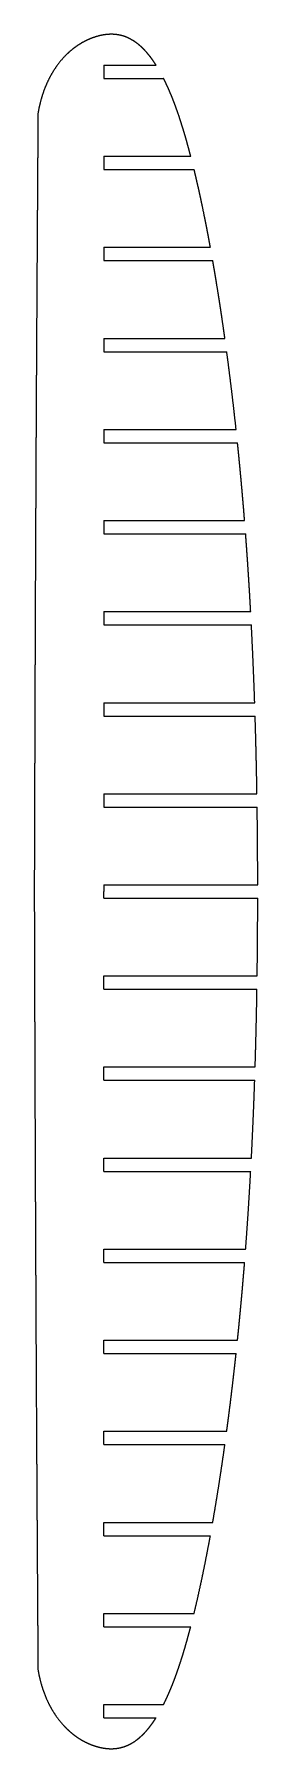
# Model space of a CAD drawing. Header units: metres. Extents: x 9 to 73, y -245 to 245.
import ezdxf

# ---------------------------------------------------------------- set-up
doc = ezdxf.new("R2010")
doc.units = ezdxf.units.M

msp = doc.modelspace()

# ---------------------------------------------------------------- linework, layer by layer
for p, q in [((28.81, 235.9, 1419), (43.76, 235.9, 1419)), ((28.81, 232.1, 1419), (45.91, 232.1, 1419)), ((28.81, 209.9, 1419), (53.67, 209.9, 1419)), ((28.81, 206.1, 1419), (54.63, 206.1, 1419)), ((28.81, 183.9, 1419), (59.28, 183.9, 1419)), ((28.81, 180.1, 1419), (59.95, 180.1, 1419)), ((28.81, 157.9, 1419), (63.42, 157.9, 1419)), ((28.81, 154.1, 1419), (63.95, 154.1, 1419)), ((28.81, 131.9, 1419), (66.63, 131.9, 1419)), ((28.81, 128.1, 1419), (67.03, 128.1, 1419)), ((28.81, 105.9, 1419), (69.05, 105.9, 1419)), ((28.81, 102.1, 1419), (69.35, 102.1, 1419)), ((28.81, 79.9, 1419), (70.79, 79.9, 1419)), ((28.81, 76.1, 1419), (70.99, 76.1, 1419)), ((28.81, 53.9, 1419), (71.94, 53.9, 1419)), ((28.81, 50.1, 1419), (72.06, 50.1, 1419)), ((28.81, 27.9, 1419), (72.59, 27.9, 1419)), ((28.81, 24.1, 1419), (72.64, 24.1, 1419)), ((28.81, 1.9, 1419), (72.8, 1.9, 1419)), ((28.81, -1.9, 1419), (72.8, -1.9, 1419)), ((28.81, -24.1, 1419), (72.64, -24.1, 1419)), ((28.81, -27.9, 1419), (72.59, -27.9, 1419)), ((28.81, -50.1, 1419), (72.07, -50.1, 1419)), ((28.81, -53.9, 1419), (71.94, -53.9, 1419)), ((28.81, -76.1, 1419), (71, -76.1, 1419)), ((28.81, -79.9, 1419), (70.79, -79.9, 1419)), ((28.81, -102.1, 1419), (69.35, -102.1, 1419)), ((28.81, -105.9, 1419), (69.06, -105.9, 1419)), ((28.81, -128.1, 1419), (67.03, -128.1, 1419)), ((28.81, -131.9, 1419), (66.63, -131.9, 1419)), ((28.81, -154.1, 1419), (63.94, -154.1, 1419)), ((28.81, -157.9, 1419), (63.42, -157.9, 1419)), ((28.81, -180.1, 1419), (59.94, -180.1, 1419)), ((28.81, -183.9, 1419), (59.27, -183.9, 1419)), ((28.81, -206.1, 1419), (54.61, -206.1, 1419)), ((28.81, -209.9, 1419), (53.65, -209.9, 1419)), ((28.81, -232.1, 1419), (45.9, -232.1, 1419)), ((28.81, -235.9, 1419), (43.75, -235.9, 1419))]:
    msp.add_line(p, q)
for points, knots in [([(43.76, 235.9, 1419), (43.44, 236.41, 1419), (43.1, 236.92, 1419), (42.75, 237.43, 1419), (42.4, 237.92, 1419), (42.03, 238.41, 1419), (41.64, 238.88, 1419), (41.25, 239.35, 1419), (40.38, 240.31, 1419), (39.9, 240.8, 1419), (39.4, 241.27, 1419), (38.89, 241.73, 1419), (38.35, 242.16, 1419), (37.79, 242.56, 1419), (37.21, 242.92, 1419), (36.26, 243.45, 1419), (35.9, 243.63, 1419), (35.54, 243.79, 1419), (35.17, 243.95, 1419), (34.79, 244.09, 1419), (34.41, 244.21, 1419), (34.03, 244.32, 1419), (33.16, 244.52, 1419), (32.68, 244.61, 1419), (32.19, 244.68, 1419), (31.7, 244.72, 1419), (31.21, 244.73, 1419), (30.72, 244.73, 1419), (30.23, 244.7, 1419), (29.53, 244.64, 1419), (29.33, 244.61, 1419), (29.12, 244.59, 1419), (28.91, 244.56, 1419), (28.7, 244.52, 1419), (28.49, 244.49, 1419), (28.29, 244.45, 1419), (27.89, 244.36, 1419), (27.71, 244.32, 1419), (27.52, 244.28, 1419), (27.34, 244.23, 1419), (27.16, 244.18, 1419), (26.97, 244.13, 1419), (26.79, 244.08, 1419), (25.15, 243.59, 1419), (23.74, 243.01, 1419), (22.39, 242.32, 1419), (21.1, 241.5, 1419), (19.88, 240.59, 1419), (18.74, 239.58, 1419), (17.67, 238.5, 1419), (15.33, 235.74, 1419), (14.12, 234.01, 1419), (13.08, 232.17, 1419), (12.19, 230.26, 1419), (11.44, 228.28, 1419), (10.84, 226.26, 1419), (10.36, 224.21, 1419), (10.01, 222.13, 1419)], [0, 0, 0, 0, 0, 0, 0, 0, 0, 0.100177, 0.100177, 0.100177, 0.100177, 0.100177, 0.100177, 0.100177, 0.212949, 0.212949, 0.212949, 0.212949, 0.212949, 0.212949, 0.212949, 0.278521, 0.278521, 0.278521, 0.278521, 0.278521, 0.278521, 0.278521, 0.359082, 0.359082, 0.359082, 0.359082, 0.359082, 0.359082, 0.359082, 0.393485, 0.393485, 0.393485, 0.393485, 0.393485, 0.393485, 0.393485, 0.424066, 0.424066, 0.424066, 0.424066, 0.424066, 0.424066, 0.424066, 0.665226, 0.665226, 0.665226, 0.665226, 0.665226, 0.665226, 0.665226, 1, 1, 1, 1, 1, 1, 1, 1, 1]), ([(53.67, 209.9, 1419), (53.58, 210.22, 1419), (53.5, 210.55, 1419), (53.41, 210.87, 1419), (53.33, 211.19, 1419), (53.24, 211.51, 1419), (53.16, 211.84, 1419), (53.07, 212.16, 1419), (52.65, 213.67, 1419), (52.32, 214.86, 1419), (51.98, 216.05, 1419), (51.63, 217.24, 1419), (51.26, 218.42, 1419), (50.89, 219.6, 1419), (50.5, 220.77, 1419), (49.77, 222.91, 1419), (49.43, 223.87, 1419), (49.08, 224.82, 1419), (48.72, 225.77, 1419), (48.35, 226.72, 1419), (47.96, 227.66, 1419), (47.56, 228.6, 1419), (46.99, 229.85, 1419), (46.84, 230.18, 1419), (46.69, 230.5, 1419), (46.54, 230.82, 1419), (46.39, 231.14, 1419), (46.23, 231.46, 1419), (46.07, 231.78, 1419), (45.91, 232.1, 1419)], [0, 0, 0, 0, 0, 0, 0, 0, 0, 0.113409, 0.113409, 0.113409, 0.113409, 0.113409, 0.113409, 0.113409, 0.53323, 0.53323, 0.53323, 0.53323, 0.53323, 0.53323, 0.53323, 0.879012, 0.879012, 0.879012, 0.879012, 0.879012, 0.879012, 0.879012, 1, 1, 1, 1, 1, 1, 1, 1, 1]), ([(10.01, 222.13, 1419), (10.01, 222.13, 1419), (10.01, 222.13, 1419), (10.01, 222.13, 1419), (10.01, 222.13, 1419), (10.01, 222.13, 1419), (10.01, 222.13, 1419), (10.01, 222.13, 1419), (10.01, 222.13, 1419), (10.01, 222.13, 1419), (10.01, 222.12, 1419), (10.01, 222.12, 1419), (10.01, 222.11, 1419), (10.01, 222.11, 1419), (10.01, 222.1, 1419), (10.01, 222.08, 1419), (10.01, 222.06, 1419), (10.01, 222.05, 1419), (10.01, 222.03, 1419), (10.01, 222.01, 1419), (10.01, 221.98, 1419), (10.01, 221.96, 1419), (10.01, 221.9, 1419), (10.01, 221.88, 1419), (10.01, 221.85, 1419), (10.01, 221.81, 1419), (10.01, 221.78, 1419), (10.01, 221.74, 1419), (10.01, 221.7, 1419), (10.01, 221.61, 1419), (10.01, 221.57, 1419), (10.01, 221.52, 1419), (10.01, 221.46, 1419), (10.01, 221.41, 1419), (10.01, 221.35, 1419), (10, 221.28, 1419), (10, 221.09, 1419), (10, 220.96, 1419), (10, 220.83, 1419), (10, 220.71, 1419), (10, 220.58, 1419), (10, 220.45, 1419), (10, 220.32, 1419), (10, 219.98, 1419), (10, 219.76, 1419), (9.99, 219.54, 1419), (9.99, 219.33, 1419), (9.99, 219.11, 1419), (9.99, 218.89, 1419), (9.99, 218.68, 1419), (9.98, 218.03, 1419), (9.98, 217.6, 1419), (9.98, 217.17, 1419), (9.98, 216.74, 1419), (9.97, 216.3, 1419), (9.97, 215.87, 1419), (9.97, 215.44, 1419), (9.96, 214.15, 1419), (9.95, 213.29, 1419), (9.95, 212.43, 1419), (9.94, 211.57, 1419), (9.94, 210.7, 1419), (9.93, 209.84, 1419), (9.93, 208.98, 1419), (9.92, 207.57, 1419), (9.91, 207, 1419), (9.91, 206.41, 1419), (9.91, 205.81, 1419), (9.9, 205.18, 1419), (9.9, 204.54, 1419), (9.89, 203.89, 1419), (9.89, 202.53, 1419), (9.88, 201.84, 1419), (9.88, 201.13, 1419), (9.87, 200.4, 1419), (9.87, 199.65, 1419), (9.86, 198.89, 1419), (9.86, 198.1, 1419), (9.84, 194.99, 1419), (9.82, 192.67, 1419), (9.81, 190.35, 1419), (9.79, 188.03, 1419), (9.78, 185.71, 1419), (9.76, 183.39, 1419), (9.75, 181.07, 1419), (9.71, 174.77, 1419), (9.69, 170.79, 1419), (9.66, 166.81, 1419), (9.64, 162.82, 1419), (9.62, 158.84, 1419), (9.59, 154.86, 1419), (9.57, 150.88, 1419), (9.53, 143.98, 1419), (9.52, 141.06, 1419), (9.5, 138.14, 1419), (9.49, 135.22, 1419), (9.47, 132.3, 1419), (9.45, 129.38, 1419), (9.44, 126.46, 1419), (9.42, 122.32, 1419), (9.41, 121.11, 1419), (9.41, 119.89, 1419), (9.4, 118.67, 1419), (9.39, 117.45, 1419), (9.39, 116.23, 1419), (9.38, 115.01, 1419), (9.37, 111.68, 1419), (9.36, 109.58, 1419), (9.35, 107.47, 1419), (9.34, 105.37, 1419), (9.33, 103.26, 1419), (9.32, 101.16, 1419), (9.31, 99.05, 1419), (9.27, 90.89, 1419), (9.25, 84.83, 1419), (9.22, 78.77, 1419), (9.2, 72.71, 1419), (9.18, 66.65, 1419), (9.15, 60.59, 1419), (9.13, 54.53, 1419), (9.1, 45.87, 1419), (9.09, 43.27, 1419), (9.09, 40.66, 1419), (9.08, 38.06, 1419), (9.07, 35.46, 1419), (9.06, 32.85, 1419), (9.05, 30.25, 1419), (9.04, 26.8, 1419), (9.04, 25.97, 1419), (9.04, 25.16, 1419), (9.03, 24.36, 1419), (9.03, 23.58, 1419), (9.03, 22.82, 1419), (9.03, 22.07, 1419), (9.02, 20.61, 1419), (9.02, 19.9, 1419), (9.02, 19.2, 1419), (9.02, 18.53, 1419), (9.01, 17.87, 1419), (9.01, 17.23, 1419), (9.01, 16.61, 1419), (9, 15.02, 1419), (9, 14.04, 1419), (9, 13.06, 1419), (9, 12.07, 1419), (8.99, 11.09, 1419), (8.99, 10.11, 1419), (8.99, 9.13, 1419), (8.98, 7.65, 1419), (8.98, 7.15, 1419), (8.98, 6.66, 1419), (8.98, 6.16, 1419), (8.98, 5.66, 1419), (8.97, 5.17, 1419), (8.97, 4.67, 1419), (8.97, 3.94, 1419), (8.97, 3.7, 1419), (8.97, 3.46, 1419), (8.97, 3.22, 1419), (8.97, 2.98, 1419), (8.97, 2.74, 1419), (8.97, 2.51, 1419), (8.97, 2.12, 1419), (8.96, 1.96, 1419), (8.96, 1.81, 1419), (8.96, 1.66, 1419), (8.96, 1.51, 1419), (8.96, 1.36, 1419), (8.96, 1.21, 1419), (8.96, 0.97, 1419), (8.96, 0.89, 1419), (8.96, 0.81, 1419), (8.96, 0.73, 1419), (8.96, 0.65, 1419), (8.96, 0.57, 1419), (8.96, 0.49, 1419), (8.96, 0.38, 1419), (8.96, 0.36, 1419), (8.96, 0.33, 1419), (8.96, 0.31, 1419), (8.96, 0.29, 1419), (8.96, 0.27, 1419), (8.96, 0.25, 1419), (8.96, 0.21, 1419), (8.96, 0.19, 1419), (8.96, 0.17, 1419), (8.96, 0.16, 1419), (8.96, 0.14, 1419), (8.96, 0.13, 1419), (8.96, 0.11, 1419), (8.96, 0.09, 1419), (8.96, 0.08, 1419), (8.96, 0.07, 1419), (8.96, 0.06, 1419), (8.96, 0.05, 1419), (8.96, 0.04, 1419), (8.96, 0.04, 1419), (8.96, 0.02, 1419), (8.96, 0.02, 1419), (8.96, 0.01, 1419), (8.96, 0.01, 1419), (8.96, 0.01, 1419), (8.96, 0, 1419), (8.96, 0, 1419), (8.96, 0, 1419), (8.96, 0, 1419), (8.96, 0, 1419), (8.96, 0, 1419), (8.96, 0, 1419), (8.96, 0, 1419), (8.96, 0, 1419), (8.96, 0, 1419), (8.96, -0.01, 1419), (8.96, -0.01, 1419), (8.96, -0.01, 1419), (8.96, -0.02, 1419), (8.96, -0.03, 1419), (8.96, -0.03, 1419), (8.96, -0.06, 1419), (8.96, -0.07, 1419), (8.96, -0.09, 1419), (8.96, -0.1, 1419), (8.96, -0.12, 1419), (8.96, -0.15, 1419), (8.96, -0.18, 1419), (8.96, -0.23, 1419), (8.96, -0.26, 1419), (8.96, -0.29, 1419), (8.96, -0.32, 1419), (8.96, -0.35, 1419), (8.96, -0.39, 1419), (8.96, -0.43, 1419), (8.96, -0.52, 1419), (8.96, -0.57, 1419), (8.96, -0.62, 1419), (8.96, -0.67, 1419), (8.96, -0.73, 1419), (8.96, -0.79, 1419), (8.96, -0.85, 1419), (8.96, -1.04, 1419), (8.96, -1.17, 1419), (8.96, -1.3, 1419), (8.96, -1.43, 1419), (8.96, -1.55, 1419), (8.96, -1.68, 1419), (8.96, -1.81, 1419), (8.97, -2.15, 1419), (8.97, -2.37, 1419), (8.97, -2.59, 1419), (8.97, -2.8, 1419), (8.97, -3.02, 1419), (8.97, -3.24, 1419), (8.97, -3.45, 1419), (8.97, -4.1, 1419), (8.97, -4.53, 1419), (8.97, -4.96, 1419), (8.98, -5.39, 1419), (8.98, -5.83, 1419), (8.98, -6.26, 1419), (8.98, -6.69, 1419), (8.98, -7.98, 1419), (8.99, -8.84, 1419), (8.99, -9.7, 1419), (8.99, -10.56, 1419), (8.99, -11.42, 1419), (9, -12.28, 1419), (9, -13.14, 1419), (9, -14.56, 1419), (9.01, -15.13, 1419), (9.01, -15.71, 1419), (9.01, -16.32, 1419), (9.01, -16.94, 1419), (9.01, -17.58, 1419), (9.01, -18.24, 1419), (9.02, -19.59, 1419), (9.02, -20.28, 1419), (9.02, -20.99, 1419), (9.03, -21.72, 1419), (9.03, -22.47, 1419), (9.03, -23.23, 1419), (9.03, -24.01, 1419), (9.04, -27.13, 1419), (9.05, -29.45, 1419), (9.06, -31.76, 1419), (9.06, -34.08, 1419), (9.07, -36.4, 1419), (9.08, -38.72, 1419), (9.09, -41.04, 1419), (9.11, -47.33, 1419), (9.12, -51.31, 1419), (9.14, -55.29, 1419), (9.15, -59.27, 1419), (9.16, -63.25, 1419), (9.18, -67.23, 1419), (9.19, -71.21, 1419), (9.22, -78.11, 1419), (9.23, -81.03, 1419), (9.24, -83.95, 1419), (9.26, -86.87, 1419), (9.27, -89.79, 1419), (9.28, -92.71, 1419), (9.29, -95.63, 1419), (9.31, -100.1, 1419), (9.32, -101.65, 1419), (9.33, -103.2, 1419), (9.33, -104.75, 1419), (9.34, -106.31, 1419), (9.35, -107.86, 1419), (9.36, -109.41, 1419), (9.37, -112.62, 1419), (9.38, -114.29, 1419), (9.39, -115.95, 1419), (9.39, -117.61, 1419), (9.4, -119.27, 1419), (9.41, -120.93, 1419), (9.42, -122.6, 1419), (9.46, -130.15, 1419), (9.49, -136.05, 1419), (9.52, -141.94, 1419), (9.55, -147.84, 1419), (9.59, -153.73, 1419), (9.62, -159.63, 1419), (9.66, -165.53, 1419), (9.71, -174.16, 1419), (9.72, -176.9, 1419), (9.74, -179.64, 1419), (9.76, -182.37, 1419), (9.78, -185.11, 1419), (9.79, -187.85, 1419), (9.81, -190.59, 1419), (9.83, -194.19, 1419), (9.84, -195.04, 1419), (9.84, -195.87, 1419), (9.85, -196.69, 1419), (9.85, -197.49, 1419), (9.86, -198.28, 1419), (9.86, -199.04, 1419), (9.87, -200.48, 1419), (9.88, -201.17, 1419), (9.88, -201.86, 1419), (9.89, -202.55, 1419), (9.89, -203.23, 1419), (9.89, -203.92, 1419), (9.9, -204.61, 1419), (9.91, -206.32, 1419), (9.92, -207.34, 1419), (9.92, -208.36, 1419), (9.93, -209.38, 1419), (9.94, -210.4, 1419), (9.94, -211.42, 1419), (9.95, -212.44, 1419), (9.96, -214, 1419), (9.96, -214.54, 1419), (9.97, -215.08, 1419), (9.97, -215.62, 1419), (9.97, -216.17, 1419), (9.98, -216.71, 1419), (9.98, -217.25, 1419), (9.98, -218.04, 1419), (9.99, -218.28, 1419), (9.99, -218.53, 1419), (9.99, -218.77, 1419), (9.99, -219.02, 1419), (9.99, -219.26, 1419), (9.99, -219.51, 1419), (10, -219.92, 1419), (10, -220.08, 1419), (10, -220.25, 1419), (10, -220.42, 1419), (10, -220.58, 1419), (10, -220.75, 1419), (10, -220.91, 1419), (10, -221.16, 1419), (10, -221.24, 1419), (10.01, -221.32, 1419), (10.01, -221.4, 1419), (10.01, -221.48, 1419), (10.01, -221.56, 1419), (10.01, -221.64, 1419), (10.01, -221.75, 1419), (10.01, -221.78, 1419), (10.01, -221.8, 1419), (10.01, -221.82, 1419), (10.01, -221.84, 1419), (10.01, -221.86, 1419), (10.01, -221.88, 1419), (10.01, -221.92, 1419), (10.01, -221.94, 1419), (10.01, -221.96, 1419), (10.01, -221.98, 1419), (10.01, -221.99, 1419), (10.01, -222.01, 1419), (10.01, -222.02, 1419), (10.01, -222.05, 1419), (10.01, -222.07, 1419), (10.01, -222.08, 1419), (10.01, -222.09, 1419), (10.01, -222.1, 1419), (10.01, -222.11, 1419), (10.01, -222.12, 1419), (10.01, -222.13, 1419), (10.01, -222.13, 1419), (10.01, -222.13, 1419), (10.01, -222.13, 1419), (10.01, -222.13, 1419), (10.01, -222.13, 1419), (10.01, -222.13, 1419), (10.01, -222.13, 1419)], [0, 0, 0, 0, 0, 0, 0, 0, 0, 0.00249, 0.00249, 0.00249, 0.00249, 0.00249, 0.00249, 0.00249, 0.004792, 0.004792, 0.004792, 0.004792, 0.004792, 0.004792, 0.004792, 0.007324, 0.007324, 0.007324, 0.007324, 0.007324, 0.007324, 0.007324, 0.009396, 0.009396, 0.009396, 0.009396, 0.009396, 0.009396, 0.009396, 0.011468, 0.011468, 0.011468, 0.011468, 0.011468, 0.011468, 0.011468, 0.015374, 0.015374, 0.015374, 0.015374, 0.015374, 0.015374, 0.015374, 0.021996, 0.021996, 0.021996, 0.021996, 0.021996, 0.021996, 0.021996, 0.035134, 0.035134, 0.035134, 0.035134, 0.035134, 0.035134, 0.035134, 0.061367, 0.061367, 0.061367, 0.061367, 0.061367, 0.061367, 0.061367, 0.078227, 0.078227, 0.078227, 0.078227, 0.078227, 0.078227, 0.078227, 0.095086, 0.095086, 0.095086, 0.095086, 0.095086, 0.095086, 0.095086, 0.14414, 0.14414, 0.14414, 0.14414, 0.14414, 0.14414, 0.14414, 0.228333, 0.228333, 0.228333, 0.228333, 0.228333, 0.228333, 0.228333, 0.290086, 0.290086, 0.290086, 0.290086, 0.290086, 0.290086, 0.290086, 0.315759, 0.315759, 0.315759, 0.315759, 0.315759, 0.315759, 0.315759, 0.360013, 0.360013, 0.360013, 0.360013, 0.360013, 0.360013, 0.360013, 0.487361, 0.487361, 0.487361, 0.487361, 0.487361, 0.487361, 0.487361, 0.542091, 0.542091, 0.542091, 0.542091, 0.542091, 0.542091, 0.542091, 0.559855, 0.559855, 0.559855, 0.559855, 0.559855, 0.559855, 0.559855, 0.577616, 0.577616, 0.577616, 0.577616, 0.577616, 0.577616, 0.577616, 0.60646, 0.60646, 0.60646, 0.60646, 0.60646, 0.60646, 0.60646, 0.621051, 0.621051, 0.621051, 0.621051, 0.621051, 0.621051, 0.621051, 0.628059, 0.628059, 0.628059, 0.628059, 0.628059, 0.628059, 0.628059, 0.632536, 0.632536, 0.632536, 0.632536, 0.632536, 0.632536, 0.632536, 0.634933, 0.634933, 0.634933, 0.634933, 0.634933, 0.634933, 0.634933, 0.635724, 0.635724, 0.635724, 0.635724, 0.635724, 0.635724, 0.635724, 0.636646, 0.636646, 0.636646, 0.636646, 0.636646, 0.636646, 0.636646, 0.637569, 0.637569, 0.637569, 0.637569, 0.637569, 0.637569, 0.637569, 0.638887, 0.638887, 0.638887, 0.638887, 0.638887, 0.638887, 0.638887, 0.640337, 0.640337, 0.640337, 0.640337, 0.640337, 0.640337, 0.640337, 0.641787, 0.641787, 0.641787, 0.641787, 0.641787, 0.641787, 0.641787, 0.643237, 0.643237, 0.643237, 0.643237, 0.643237, 0.643237, 0.643237, 0.644423, 0.644423, 0.644423, 0.644423, 0.644423, 0.644423, 0.644423, 0.645609, 0.645609, 0.645609, 0.645609, 0.645609, 0.645609, 0.645609, 0.647846, 0.647846, 0.647846, 0.647846, 0.647846, 0.647846, 0.647846, 0.651638, 0.651638, 0.651638, 0.651638, 0.651638, 0.651638, 0.651638, 0.65916, 0.65916, 0.65916, 0.65916, 0.65916, 0.65916, 0.65916, 0.674181, 0.674181, 0.674181, 0.674181, 0.674181, 0.674181, 0.674181, 0.683835, 0.683835, 0.683835, 0.683835, 0.683835, 0.683835, 0.683835, 0.693488, 0.693488, 0.693488, 0.693488, 0.693488, 0.693488, 0.693488, 0.721575, 0.721575, 0.721575, 0.721575, 0.721575, 0.721575, 0.721575, 0.769792, 0.769792, 0.769792, 0.769792, 0.769792, 0.769792, 0.769792, 0.805165, 0.805165, 0.805165, 0.805165, 0.805165, 0.805165, 0.805165, 0.823964, 0.823964, 0.823964, 0.823964, 0.823964, 0.823964, 0.823964, 0.844102, 0.844102, 0.844102, 0.844102, 0.844102, 0.844102, 0.844102, 0.915529, 0.915529, 0.915529, 0.915529, 0.915529, 0.915529, 0.915529, 0.948711, 0.948711, 0.948711, 0.948711, 0.948711, 0.948711, 0.948711, 0.959176, 0.959176, 0.959176, 0.959176, 0.959176, 0.959176, 0.959176, 0.968779, 0.968779, 0.968779, 0.968779, 0.968779, 0.968779, 0.968779, 0.983005, 0.983005, 0.983005, 0.983005, 0.983005, 0.983005, 0.983005, 0.990567, 0.990567, 0.990567, 0.990567, 0.990567, 0.990567, 0.990567, 0.993995, 0.993995, 0.993995, 0.993995, 0.993995, 0.993995, 0.993995, 0.996318, 0.996318, 0.996318, 0.996318, 0.996318, 0.996318, 0.996318, 0.997457, 0.997457, 0.997457, 0.997457, 0.997457, 0.997457, 0.997457, 0.997833, 0.997833, 0.997833, 0.997833, 0.997833, 0.997833, 0.997833, 0.998272, 0.998272, 0.998272, 0.998272, 0.998272, 0.998272, 0.998272, 0.998961, 0.998961, 0.998961, 0.998961, 0.998961, 0.998961, 0.998961, 1, 1, 1, 1, 1, 1, 1, 1, 1]), ([(59.28, 183.9, 1419), (59.05, 185.17, 1419), (58.81, 186.44, 1419), (58.57, 187.71, 1419), (58.33, 188.98, 1419), (58.08, 190.25, 1419), (57.83, 191.52, 1419), (57.58, 192.78, 1419), (57, 195.56, 1419), (56.69, 197.07, 1419), (56.36, 198.58, 1419), (56.03, 200.09, 1419), (55.69, 201.59, 1419), (55.35, 203.1, 1419), (54.99, 204.6, 1419), (54.63, 206.1, 1419)], [0, 0, 0, 0, 0, 0, 0, 0, 0, 0.455696, 0.455696, 0.455696, 0.455696, 0.455696, 0.455696, 0.455696, 1, 1, 1, 1, 1, 1, 1, 1, 1]), ([(63.42, 157.9, 1419), (63.17, 159.7, 1419), (62.92, 161.5, 1419), (62.65, 163.3, 1419), (62.39, 165.1, 1419), (62.12, 166.9, 1419), (61.84, 168.7, 1419), (61.55, 170.49, 1419), (61.11, 173.27, 1419), (60.95, 174.24, 1419), (60.79, 175.22, 1419), (60.62, 176.2, 1419), (60.46, 177.17, 1419), (60.29, 178.15, 1419), (60.13, 179.12, 1419), (59.95, 180.1, 1419)], [0, 0, 0, 0, 0, 0, 0, 0, 0, 0.647583, 0.647583, 0.647583, 0.647583, 0.647583, 0.647583, 0.647583, 1, 1, 1, 1, 1, 1, 1, 1, 1]), ([(69.05, 105.9, 1419), (69.02, 106.31, 1419), (68.99, 106.73, 1419), (68.95, 107.14, 1419), (68.92, 107.56, 1419), (68.89, 107.97, 1419), (68.85, 108.39, 1419), (68.82, 108.8, 1419), (68.71, 110.18, 1419), (68.62, 111.14, 1419), (68.54, 112.11, 1419), (68.46, 113.07, 1419), (68.37, 114.03, 1419), (68.29, 115, 1419), (68.2, 115.96, 1419), (68.04, 117.76, 1419), (67.96, 118.6, 1419), (67.88, 119.44, 1419), (67.81, 120.28, 1419), (67.73, 121.12, 1419), (67.64, 121.96, 1419), (67.56, 122.8, 1419), (67.43, 124.19, 1419), (67.37, 124.75, 1419), (67.31, 125.31, 1419), (67.26, 125.87, 1419), (67.2, 126.43, 1419), (67.15, 126.98, 1419), (67.09, 127.54, 1419), (67.03, 128.1, 1419)], [0, 0, 0, 0, 0, 0, 0, 0, 0, 0.148752, 0.148752, 0.148752, 0.148752, 0.148752, 0.148752, 0.148752, 0.495541, 0.495541, 0.495541, 0.495541, 0.495541, 0.495541, 0.495541, 0.798479, 0.798479, 0.798479, 0.798479, 0.798479, 0.798479, 0.798479, 1, 1, 1, 1, 1, 1, 1, 1, 1]), ([(70.79, 79.9, 1419), (70.74, 80.9, 1419), (70.68, 81.89, 1419), (70.62, 82.89, 1419), (70.57, 83.88, 1419), (70.51, 84.88, 1419), (70.45, 85.87, 1419), (70.39, 86.87, 1419), (70.22, 89.64, 1419), (70.1, 91.42, 1419), (69.98, 93.2, 1419), (69.86, 94.98, 1419), (69.74, 96.76, 1419), (69.61, 98.54, 1419), (69.48, 100.32, 1419), (69.35, 102.1, 1419)], [0, 0, 0, 0, 0, 0, 0, 0, 0, 0.358472, 0.358472, 0.358472, 0.358472, 0.358472, 0.358472, 0.358472, 1, 1, 1, 1, 1, 1, 1, 1, 1]), ([(67.03, -128.1, 1419), (67.07, -127.66, 1419), (67.12, -127.22, 1419), (67.16, -126.79, 1419), (67.21, -126.35, 1419), (67.25, -125.91, 1419), (67.3, -125.47, 1419), (67.34, -125.03, 1419), (67.47, -123.75, 1419), (67.55, -122.92, 1419), (67.63, -122.08, 1419), (67.71, -121.24, 1419), (67.79, -120.4, 1419), (67.87, -119.56, 1419), (67.95, -118.72, 1419), (68.17, -116.38, 1419), (68.3, -114.89, 1419), (68.43, -113.39, 1419), (68.56, -111.89, 1419), (68.69, -110.39, 1419), (68.81, -108.9, 1419), (68.94, -107.4, 1419), (69.06, -105.9, 1419)], [0, 0, 0, 0, 0, 0, 0, 0, 0, 0.15828, 0.15828, 0.15828, 0.15828, 0.15828, 0.15828, 0.15828, 0.460667, 0.460667, 0.460667, 0.460667, 0.460667, 0.460667, 0.460667, 1, 1, 1, 1, 1, 1, 1, 1, 1]), ([(63.94, -154.1, 1419), (64.01, -153.59, 1419), (64.08, -153.08, 1419), (64.15, -152.57, 1419), (64.21, -152.06, 1419), (64.28, -151.55, 1419), (64.35, -151.04, 1419), (64.41, -150.53, 1419), (64.77, -147.8, 1419), (65.05, -145.58, 1419), (65.32, -143.35, 1419), (65.59, -141.13, 1419), (65.85, -138.9, 1419), (66.1, -136.68, 1419), (66.35, -134.45, 1419), (66.6, -132.18, 1419), (66.6, -132.14, 1419), (66.61, -132.1, 1419), (66.61, -132.06, 1419), (66.61, -132.02, 1419), (66.62, -131.98, 1419), (66.62, -131.94, 1419), (66.63, -131.9, 1419)], [0, 0, 0, 0, 0, 0, 0, 0, 0, 0.183936, 0.183936, 0.183936, 0.183936, 0.183936, 0.183936, 0.183936, 0.985533, 0.985533, 0.985533, 0.985533, 0.985533, 0.985533, 0.985533, 1, 1, 1, 1, 1, 1, 1, 1, 1]), ([(45.9, -232.1, 1419), (46.26, -231.38, 1419), (46.61, -230.65, 1419), (46.96, -229.92, 1419), (47.29, -229.18, 1419), (47.61, -228.44, 1419), (47.92, -227.69, 1419), (48.23, -226.94, 1419), (48.7, -225.75, 1419), (48.87, -225.3, 1419), (49.05, -224.84, 1419), (49.22, -224.38, 1419), (49.39, -223.91, 1419), (49.57, -223.43, 1419), (49.74, -222.94, 1419), (50.05, -222.06, 1419), (50.18, -221.67, 1419), (50.31, -221.29, 1419), (50.44, -220.9, 1419), (50.57, -220.52, 1419), (50.69, -220.13, 1419), (50.82, -219.74, 1419), (51.31, -218.18, 1419), (51.68, -217.01, 1419), (52.03, -215.83, 1419), (52.37, -214.65, 1419), (52.7, -213.46, 1419), (53.03, -212.28, 1419), (53.34, -211.09, 1419), (53.65, -209.9, 1419)], [0, 0, 0, 0, 0, 0, 0, 0, 0, 0.291937, 0.291937, 0.291937, 0.291937, 0.291937, 0.291937, 0.291937, 0.463669, 0.463669, 0.463669, 0.463669, 0.463669, 0.463669, 0.463669, 0.597062, 0.597062, 0.597062, 0.597062, 0.597062, 0.597062, 0.597062, 1, 1, 1, 1, 1, 1, 1, 1, 1]), ([(10.01, -222.13, 1419), (10.36, -224.21, 1419), (10.84, -226.26, 1419), (11.44, -228.28, 1419), (12.19, -230.26, 1419), (13.08, -232.17, 1419), (14.12, -234.01, 1419), (15.33, -235.74, 1419), (17.24, -237.99, 1419), (17.81, -238.61, 1419), (18.41, -239.21, 1419), (19.03, -239.78, 1419), (19.67, -240.32, 1419), (20.34, -240.84, 1419), (21.03, -241.33, 1419), (22.08, -242, 1419), (22.43, -242.21, 1419), (22.78, -242.41, 1419), (23.13, -242.6, 1419), (23.49, -242.79, 1419), (23.85, -242.96, 1419), (24.22, -243.13, 1419), (24.77, -243.37, 1419), (24.95, -243.45, 1419), (25.13, -243.52, 1419), (25.32, -243.59, 1419), (25.5, -243.66, 1419), (25.68, -243.72, 1419), (25.86, -243.79, 1419), (26.23, -243.91, 1419), (26.41, -243.97, 1419), (26.6, -244.03, 1419), (26.78, -244.08, 1419), (26.97, -244.13, 1419), (27.15, -244.18, 1419), (27.33, -244.23, 1419), (28.27, -244.46, 1419), (29.03, -244.61, 1419), (29.79, -244.71, 1419), (30.57, -244.77, 1419), (31.34, -244.77, 1419), (32.11, -244.71, 1419), (32.88, -244.59, 1419), (34.23, -244.27, 1419), (34.82, -244.09, 1419), (35.41, -243.87, 1419), (35.97, -243.62, 1419), (36.52, -243.33, 1419), (37.06, -243.02, 1419), (37.57, -242.68, 1419), (38.45, -242.04, 1419), (38.82, -241.75, 1419), (39.17, -241.45, 1419), (39.52, -241.14, 1419), (39.86, -240.82, 1419), (40.19, -240.49, 1419), (40.51, -240.15, 1419), (41.23, -239.35, 1419), (41.63, -238.88, 1419), (42.01, -238.41, 1419), (42.38, -237.92, 1419), (42.74, -237.43, 1419), (43.09, -236.92, 1419), (43.42, -236.42, 1419), (43.75, -235.9, 1419)], [0, 0, 0, 0, 0, 0, 0, 0, 0, 0.03078052, 0.03078052, 0.03078052, 0.03078052, 0.03078052, 0.03078052, 0.03078052, 0.04312609, 0.04312609, 0.04312609, 0.04312609, 0.04312609, 0.04312609, 0.04312609, 0.04903377, 0.04903377, 0.04903377, 0.04903377, 0.04903377, 0.04903377, 0.04903377, 0.0519226, 0.0519226, 0.0519226, 0.0519226, 0.0519226, 0.0519226, 0.0519226, 0.05481145, 0.05481145, 0.05481145, 0.05481145, 0.05481145, 0.05481145, 0.05481145, 0.06654462, 0.06654462, 0.06654462, 0.06654462, 0.06654462, 0.06654462, 0.06654462, 0.07594261, 0.07594261, 0.07594261, 0.07594261, 0.07594261, 0.07594261, 0.07594261, 0.08304144, 0.08304144, 0.08304144, 0.08304144, 0.08304144, 0.08304144, 0.08304144, 0.09231901, 0.09231901, 0.09231901, 0.09231901, 0.09231901, 0.09231901, 0.09231901, 0.09231901, 0.09231901])]:
    msp.add_open_spline(points, degree=8, knots=knots)
for points, degree in [([(28.81, 235.9, 1419), (28.81, 232.1, 1419)], 1), ([(28.81, 209.9, 1419), (28.81, 206.1, 1419)], 1), ([(28.81, 183.9, 1419), (28.81, 180.1, 1419)], 1), ([(28.81, 157.9, 1419), (28.81, 154.1, 1419)], 1), ([(66.63, 131.9, 1419), (66.33, 134.68, 1419), (66.02, 137.46, 1419), (65.7, 140.23, 1419), (65.37, 143.01, 1419), (65.03, 145.78, 1419), (64.68, 148.56, 1419), (64.32, 151.33, 1419), (63.95, 154.1, 1419)], 8), ([(28.81, 131.9, 1419), (28.81, 128.1, 1419)], 1), ([(28.81, 105.9, 1419), (28.81, 102.1, 1419)], 1), ([(28.81, 79.9, 1419), (28.81, 76.1, 1419)], 1), ([(71.94, 53.9, 1419), (71.85, 56.68, 1419), (71.74, 59.45, 1419), (71.64, 62.23, 1419), (71.52, 65, 1419), (71.4, 67.78, 1419), (71.27, 70.55, 1419), (71.14, 73.33, 1419), (70.99, 76.1, 1419)], 8), ([(28.81, 53.9, 1419), (28.81, 50.1, 1419)], 1), ([(72.59, 27.9, 1419), (72.54, 30.68, 1419), (72.49, 33.45, 1419), (72.43, 36.23, 1419), (72.37, 39, 1419), (72.3, 41.78, 1419), (72.23, 44.55, 1419), (72.15, 47.33, 1419), (72.06, 50.1, 1419)], 8), ([(28.81, 27.9, 1419), (28.81, 24.1, 1419)], 1), ([(72.8, 1.9, 1419), (72.8, 4.68, 1419), (72.79, 7.45, 1419), (72.78, 10.23, 1419), (72.76, 13, 1419), (72.74, 15.78, 1419), (72.71, 18.55, 1419), (72.68, 21.33, 1419), (72.64, 24.1, 1419)], 8), ([(28.81, 1.9, 1419), (28.81, 0, 1419)], 1), ([(28.81, -1.9, 1419), (28.81, 0, 1419)], 1), ([(72.64, -24.1, 1419), (72.68, -21.33, 1419), (72.71, -18.55, 1419), (72.74, -15.78, 1419), (72.76, -13, 1419), (72.78, -10.23, 1419), (72.79, -7.45, 1419), (72.8, -4.68, 1419), (72.8, -1.9, 1419)], 8), ([(28.81, -27.9, 1419), (28.81, -24.1, 1419)], 1), ([(72.07, -50.1, 1419), (72.15, -47.33, 1419), (72.23, -44.55, 1419), (72.31, -41.78, 1419), (72.37, -39, 1419), (72.44, -36.23, 1419), (72.49, -33.45, 1419), (72.54, -30.68, 1419), (72.59, -27.9, 1419)], 8), ([(28.81, -53.9, 1419), (28.81, -50.1, 1419)], 1), ([(71, -76.1, 1419), (71.14, -73.33, 1419), (71.28, -70.55, 1419), (71.4, -67.78, 1419), (71.53, -65, 1419), (71.64, -62.23, 1419), (71.75, -59.45, 1419), (71.85, -56.68, 1419), (71.94, -53.9, 1419)], 8), ([(28.81, -79.9, 1419), (28.81, -76.1, 1419)], 1), ([(69.35, -102.1, 1419), (69.56, -99.33, 1419), (69.76, -96.55, 1419), (69.95, -93.78, 1419), (70.14, -91, 1419), (70.31, -88.23, 1419), (70.48, -85.45, 1419), (70.64, -82.68, 1419), (70.79, -79.9, 1419)], 8), ([(28.81, -105.9, 1419), (28.81, -102.1, 1419)], 1), ([(28.81, -131.9, 1419), (28.81, -128.1, 1419)], 1), ([(28.81, -157.9, 1419), (28.81, -154.1, 1419)], 1), ([(59.94, -180.1, 1419), (60.43, -177.33, 1419), (60.9, -174.56, 1419), (61.35, -171.79, 1419), (61.79, -169.02, 1419), (62.22, -166.24, 1419), (62.63, -163.46, 1419), (63.03, -160.68, 1419), (63.42, -157.9, 1419)], 8), ([(28.81, -183.9, 1419), (28.81, -180.1, 1419)], 1), ([(54.61, -206.1, 1419), (55.28, -203.35, 1419), (55.92, -200.58, 1419), (56.53, -197.81, 1419), (57.12, -195.04, 1419), (57.69, -192.26, 1419), (58.23, -189.48, 1419), (58.76, -186.69, 1419), (59.27, -183.9, 1419)], 8), ([(28.81, -209.9, 1419), (28.81, -206.1, 1419)], 1), ([(28.81, -235.9, 1419), (28.81, -232.1, 1419)], 1)]:
    msp.add_open_spline(points, degree=degree)

doc.saveas('drawing.dxf')
